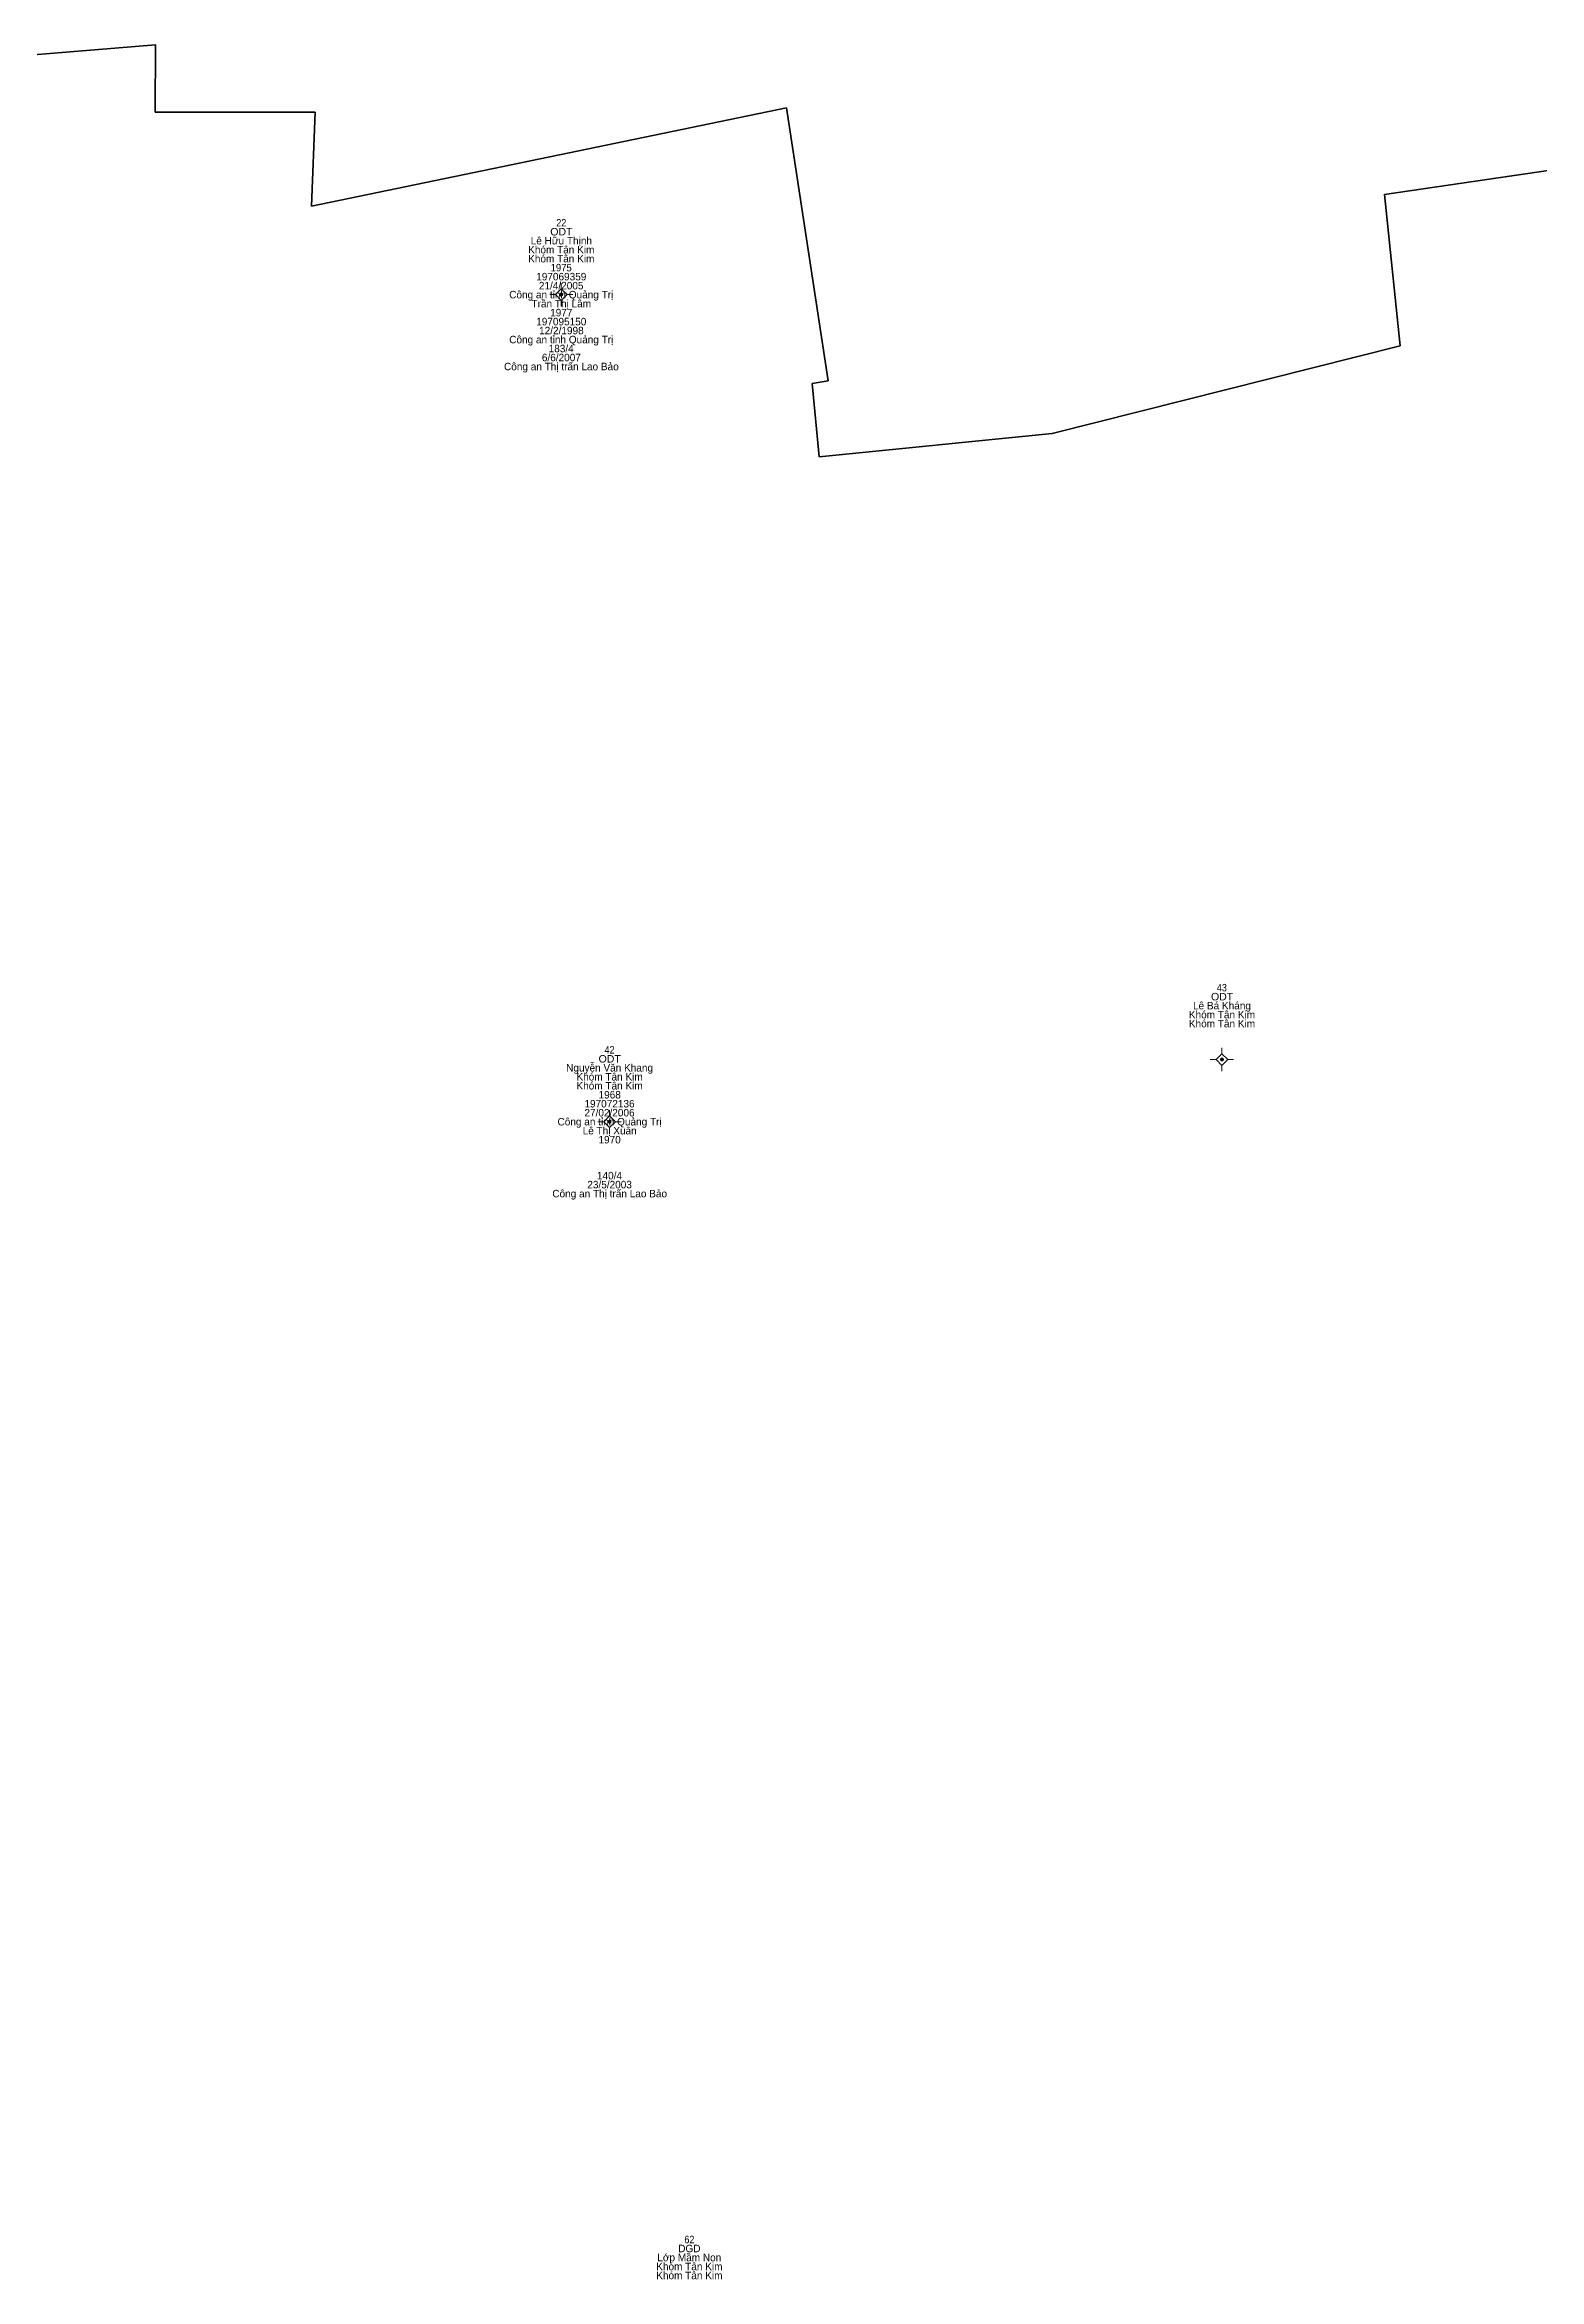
# Model space of a CAD drawing. Header units: metres. Extents: x 535754 to 536552, y 1836422 to 1837057.
# Drawn here: x 536352 to 536431.8, y 1836884.2 to 1837003.6 of the extents above; entities that cross this region are included whole.
import ezdxf
from ezdxf.enums import TextEntityAlignment as Align

# ---------------------------------------------------------------- set-up
doc = ezdxf.new("R2010")
doc.units = ezdxf.units.M
doc.header["$LTSCALE"] = 0.16
doc.linetypes.add('MEDIUM_DASHED', pattern=[4.5, 3, -1.5])
for name, color, linetype, lineweight in [('11', 7, 'MEDIUM_DASHED', 13), ('15', 7, 'Continuous', 13), ('54', 7, 'Continuous', 35)]:
    doc.layers.add(name, color=color, linetype=linetype, lineweight=lineweight)

msp = doc.modelspace()

# ---------------------------------------------------------------- hatches: boundary and pattern name
at = {"layer": '11'}
for points in [[(536379.6149, 1836990.26, 1), (536379.4649, 1836990.26, 1)], [(536414.8949, 1836949.4, 1), (536414.7449, 1836949.4, 1)], [(536382.1949, 1836946.08, 1), (536382.0449, 1836946.08, 1)]]:
    msp.add_hatch(color=256, dxfattribs=at).paths.add_polyline_path(points)

# ---------------------------------------------------------------- linework, layer by layer
for p, q in [((536379.23, 1836990.26), (536378.92, 1836990.26)), ((536379.54, 1836990.88), (536379.54, 1836990.57)), ((536380.16, 1836990.26), (536379.85, 1836990.26)), ((536379.54, 1836989.95), (536379.54, 1836989.64)), ((536414.82, 1836950.02), (536414.82, 1836949.71)), ((536414.51, 1836949.4), (536414.19, 1836949.4)), ((536414.82, 1836949.09), (536414.82, 1836948.78)), ((536415.44, 1836949.4), (536415.13, 1836949.4)), ((536381.81, 1836946.08), (536381.5, 1836946.08)), ((536382.12, 1836946.7), (536382.12, 1836946.39)), ((536382.74, 1836946.08), (536382.43, 1836946.08)), ((536382.12, 1836945.77), (536382.12, 1836945.46))]:
    msp.add_line(p, q, dxfattribs=at)
for points in [[(536379.54, 1836990.57), (536379.23, 1836990.26), (536379.54, 1836989.95), (536379.85, 1836990.26)], [(536414.82, 1836949.71), (536414.51, 1836949.4), (536414.82, 1836949.09), (536415.13, 1836949.4)], [(536382.12, 1836946.39), (536381.81, 1836946.08), (536382.12, 1836945.77), (536382.43, 1836946.08)]]:
    msp.add_lwpolyline(points, close=True, dxfattribs=at)
for centre in [(536379.5399, 1836990.26), (536414.8199, 1836949.4), (536382.1199, 1836946.08)]:
    msp.add_circle(centre, 0.075, dxfattribs=at)
at = {"layer": '54'}
for p, q in [((536357.86, 1837000), (536357.87, 1837003.61)), ((536366.2, 1836994.99), (536391.56, 1837000.23)), ((536393.79, 1836985.66), (536391.56, 1837000.23)), ((536424.33, 1836987.52), (536423.5, 1836995.61)), ((536405.75, 1836982.84), (536424.33, 1836987.52)), ((536392.93, 1836985.52), (536393.79, 1836985.66)), ((536392.93, 1836985.52), (536393.31, 1836981.59)), ((536393.31, 1836981.59), (536405.75, 1836982.84))]:
    msp.add_line(p, q, dxfattribs=at)
for points in [[(536357.87, 1837003.61), (536321.39, 1837000.61), (536322.09, 1836991.79)], [(536357.86, 1837000), (536366.39, 1837000), (536366.2, 1836994.99)], [(536423.5, 1836995.61), (536440.62, 1836998.11), (536451.43, 1836998.11)]]:
    msp.add_lwpolyline(points, dxfattribs=at)

# ---------------------------------------------------------------- texts
at = {"layer": '15'}
for s, width, p in [('ODT', 1.05, (536379.545, 1836993.42)), ('22', 0.9, (536379.54, 1836993.9)), ('1975', 0.95, (536379.535, 1836991.5)), ('43', 0.9, (536414.815, 1836953.04)), ('ODT', 1.05, (536414.825, 1836952.56)), ('ODT', 1.05, (536382.125, 1836949.24)), ('42', 0.9, (536382.12, 1836949.72)), ('62', 0.9, (536386.38, 1836886.17))]:
    msp.add_text(s, height=0.4, dxfattribs=dict(at, width=width)).set_placement(p, align=Align.CENTER)
for s, p in [('Khóm Tân Kim', (536379.54, 1836992.46)), ('Lê Hữu Thịnh', (536379.545, 1836992.94)), ('Khóm Tân Kim', (536379.54, 1836991.98)), ('197069359', (536379.54, 1836991.02)), ('Công an tỉnh Quảng Trị', (536379.54, 1836990.06)), ('21/4/2005', (536379.535, 1836990.54)), ('Trần Thị Lâm', (536379.54, 1836989.58)), ('197095150', (536379.54, 1836988.62)), ('1977', (536379.54, 1836989.1)), ('Công an tỉnh Quảng Trị', (536379.54, 1836987.66)), ('12/2/1998', (536379.545, 1836988.14)), ('Công an Thị trấn Lao Bảo', (536379.545, 1836986.22)), ('6/6/2007', (536379.545, 1836986.7)), ('183/4', (536379.535, 1836987.18)), ('Khóm Tân Kim', (536414.82, 1836951.6)), ('Lê Bá Kháng', (536414.82, 1836952.08)), ('Khóm Tân Kim', (536414.82, 1836951.12)), ('Nguyễn Văn Khang', (536382.12, 1836948.76)), ('Khóm Tân Kim', (536382.12, 1836948.28)), ('Khóm Tân Kim', (536382.12, 1836947.8)), ('197072136', (536382.115, 1836946.84)), ('1968', (536382.125, 1836947.32)), ('Công an tỉnh Quảng Trị', (536382.12, 1836945.88)), ('27/02/2006', (536382.115, 1836946.36)), ('Lê Thị Xuân', (536382.125, 1836945.4)), ('1970', (536382.12, 1836944.92)), ('Công an Thị trấn Lao Bảo', (536382.125, 1836942.04)), ('23/5/2003', (536382.12, 1836942.52)), ('140/4', (536382.115, 1836943)), ('Khóm Tân Kim', (536386.38, 1836884.73)), ('Lớp Mầm Non', (536386.375, 1836885.21)), ('DGD', (536386.38, 1836885.69)), ('Khóm Tân Kim', (536386.38, 1836884.25))]:
    msp.add_text(s, height=0.4, dxfattribs=at).set_placement(p, align=Align.CENTER)

doc.saveas('drawing.dxf')
